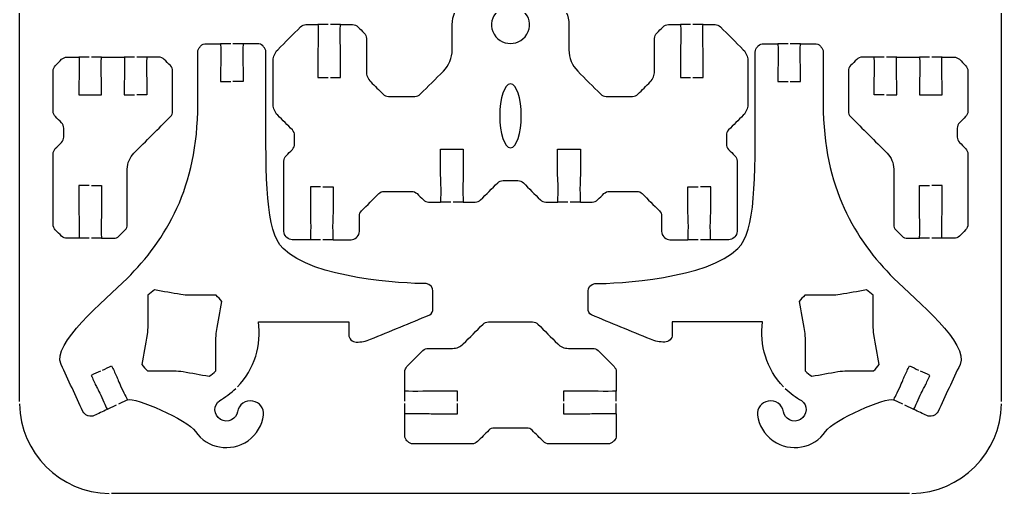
# Model space of a CAD drawing. Extents: x 0 to 265, y 230 to 450.
# Drawn here: x 0 to 130, y 230 to 292.7 of the extents above; entities that cross this region are included whole.
import ezdxf

# ---------------------------------------------------------------- set-up
doc = ezdxf.new("R2010")
doc.units = 0
doc.header["$MEASUREMENT"] = 0
doc.layers.add('DEFAULT', color=18, linetype='CONTINUOUS')

msp = doc.modelspace()

# ---------------------------------------------------------------- linework, layer by layer
at = {"layer": 'DEFAULT', "color": 1}
for points in [[(0, 242.15), (0, 437.85)], [(130, 242.15), (130, 437.85)], [(40.85, 292.08), (39.5, 292.08)], [(42.5, 292.08), (41.15, 292.08)], [(88.85, 292.08), (87.5, 292.08)], [(90.5, 292.08), (89.15, 292.08)], [(27.95, 289.56), (26.6, 289.56)], [(29.6, 289.56), (28.25, 289.56)], [(101.75, 289.56), (100.4, 289.56)], [(103.4, 289.56), (102.05, 289.56)], [(9.2, 287.78), (7.85, 287.78)], [(10.85, 287.78), (9.5, 287.78)], [(15.2, 287.78), (13.85, 287.78)], [(16.85, 287.78), (15.5, 287.78)], [(114.5, 287.78), (113.15, 287.78)], [(116.15, 287.78), (114.8, 287.78)], [(120.5, 287.78), (119.15, 287.78)], [(122.15, 287.78), (120.8, 287.78)], [(57.1, 268.58), (55.75, 268.58)], [(58.75, 268.58), (57.4, 268.58)], [(72.6, 268.58), (71.25, 268.58)], [(74.25, 268.58), (72.9, 268.58)], [(9.2, 263.78), (7.85, 263.78)], [(10.85, 263.78), (9.5, 263.78)], [(39.84, 263.59), (38.5, 263.59)], [(41.49, 263.59), (40.14, 263.59)], [(89.86, 263.59), (88.5, 263.59)], [(91.51, 263.59), (90.16, 263.59)], [(120.5, 263.78), (119.15, 263.78)], [(122.15, 263.78), (120.8, 263.78)], [(51, 242.2), (51, 243.55)], [(79, 242.2), (79, 243.55)], [(14.3, 242.37), (13.07, 241.8)], [(51, 240.55), (51, 241.9)], [(79, 240.55), (79, 241.9)], [(116.93, 241.8), (115.7, 242.37)], [(12.8, 241.67), (11.58, 241.1)], [(118.42, 241.1), (117.2, 241.67)], [(117.85, 230), (12.15, 230)]]:
    msp.add_lwpolyline(points, dxfattribs=at)
for points, knots in [([(41.15, 285.08), (41.6, 285.08), (42.05, 285.08), (42.5, 285.08), (42.5, 286.25), (42.5, 287.42), (42.5, 288.58), (42.5, 288.92), (42.45, 289.37), (42.45, 290.33), (42.45, 291.3), (42.47, 292.08), (42.5, 292.08), (43.03, 292.08), (43.56, 292.08), (44.08, 292.08), (44.35, 292.08), (44.61, 291.98), (44.79, 291.79), (45.07, 291.51), (45.34, 291.24), (45.62, 290.96), (45.81, 290.77), (45.91, 290.52), (45.91, 290.26), (45.91, 288.81), (45.91, 287.36), (45.91, 285.91), (45.91, 285.38), (46.12, 284.88), (46.5, 284.5), (47.04, 283.96), (47.58, 283.41), (48.13, 282.87), (48.31, 282.68), (48.57, 282.58), (48.83, 282.58), (50, 282.58), (51.17, 282.58), (52.35, 282.58), (52.61, 282.58), (52.87, 282.68), (53.05, 282.87), (54.07, 283.89), (55.09, 284.9), (56.11, 285.92), (56.85, 286.67), (57.28, 287.69), (57.28, 288.75), (57.28, 289.86), (57.28, 290.97), (57.28, 292.08), (57.28, 294.38), (59.26, 296.34), (62.06, 297.17), (62.7, 297.36), (63.33, 297.24), (63.73, 296.83), (64.42, 296.15), (64.19, 294.81), (63.24, 293.85), (62.53, 293.15), (62.26, 292.1), (62.65, 291.19), (63.56, 289.05), (66.43, 289.05), (67.35, 291.19), (67.74, 292.1), (67.47, 293.15), (66.76, 293.85), (65.8, 294.81), (65.58, 296.15), (66.27, 296.83), (66.67, 297.24), (67.3, 297.36), (67.93, 297.17), (70.74, 296.34), (72.73, 294.38), (72.73, 292.08), (72.73, 290.97), (72.73, 289.86), (72.73, 288.75), (72.73, 287.69), (73.14, 286.67), (73.9, 285.92), (74.91, 284.9), (75.93, 283.89), (76.95, 282.87), (77.13, 282.68), (77.39, 282.58), (77.65, 282.58), (78.82, 282.58), (80, 282.58), (81.17, 282.58), (81.43, 282.58), (81.69, 282.68), (81.88, 282.87), (82.42, 283.41), (82.96, 283.96), (83.5, 284.5), (83.87, 284.88), (84.08, 285.38), (84.08, 285.91), (84.08, 287.36), (84.08, 288.81), (84.08, 290.26), (84.08, 290.52), (84.19, 290.77), (84.38, 290.96), (84.65, 291.24), (84.93, 291.51), (85.21, 291.79), (85.39, 291.98), (85.65, 292.08), (85.91, 292.08), (86.44, 292.08), (86.97, 292.08), (87.5, 292.08), (87.53, 292.08), (87.55, 291.3), (87.55, 290.33), (87.55, 289.37), (87.5, 288.92), (87.5, 288.58), (87.5, 287.42), (87.5, 286.25), (87.5, 285.08), (87.95, 285.08), (88.4, 285.08), (88.85, 285.08)], [0, 0, 0, 0, 3.83, 3.83, 3.83, 13.750005, 13.750005, 13.750005, 14.750005, 14.750005, 14.750005, 15.750005, 15.750005, 15.750005, 20.230005, 20.230005, 20.230005, 21.230005, 21.230005, 21.230005, 24.553407, 24.553407, 24.553407, 25.553407, 25.553407, 25.553407, 37.863407, 37.863407, 37.863407, 38.863407, 38.863407, 38.863407, 45.390006, 45.390006, 45.390006, 46.390006, 46.390006, 46.390006, 56.350006, 56.350006, 56.350006, 57.350006, 57.350006, 57.350006, 69.582954, 69.582954, 69.582954, 70.582954, 70.582954, 70.582954, 80.032954, 80.032954, 80.032954, 81.032954, 81.032954, 81.032954, 82.032954, 82.032954, 82.032954, 83.032954, 83.032954, 83.032954, 84.032954, 84.032954, 84.032954, 85.032954, 85.032954, 85.032954, 86.032954, 86.032954, 86.032954, 87.032954, 87.032954, 87.032954, 88.032954, 88.032954, 88.032954, 89.032954, 89.032954, 89.032954, 98.482954, 98.482954, 98.482954, 99.482954, 99.482954, 99.482954, 111.715901, 111.715901, 111.715901, 112.715901, 112.715901, 112.715901, 122.675901, 122.675901, 122.675901, 123.675901, 123.675901, 123.675901, 130.195441, 130.195441, 130.195441, 131.195441, 131.195441, 131.195441, 143.505441, 143.505441, 143.505441, 144.505441, 144.505441, 144.505441, 147.828843, 147.828843, 147.828843, 148.828843, 148.828843, 148.828843, 153.328843, 153.328843, 153.328843, 154.328843, 154.328843, 154.328843, 155.328843, 155.328843, 155.328843, 165.248848, 165.248848, 165.248848, 169.068848, 169.068848, 169.068848, 169.068848]), ([(39.85, 270.58), (39.4, 270.58), (38.95, 270.58), (38.5, 270.58), (38.5, 269.42), (38.5, 268.25), (38.5, 267.08), (38.5, 266.75), (38.54, 266.3), (38.54, 265.33), (38.54, 264.37), (38.52, 263.59), (38.5, 263.59), (37.7, 263.59), (36.9, 263.59), (36.1, 263.59), (35.84, 263.59), (35.58, 263.69), (35.39, 263.88), (35.36, 263.91), (35.32, 263.95), (35.29, 263.98), (35.1, 264.17), (35, 264.43), (35, 264.69), (35, 267.8), (35, 270.91), (35, 274.02), (35, 274.28), (35.1, 274.54), (35.29, 274.72), (35.56, 275), (35.84, 275.28), (36.12, 275.55), (36.3, 275.74), (36.41, 276), (36.41, 276.26), (36.41, 276.65), (36.41, 277.04), (36.41, 277.43), (36.41, 277.7), (36.3, 277.95), (36.12, 278.14), (35.47, 278.79), (34.82, 279.44), (34.17, 280.08), (33.79, 280.46), (33.58, 280.97), (33.58, 281.5), (33.58, 283.45), (33.58, 285.39), (33.58, 287.34), (33.58, 287.87), (33.79, 288.38), (34.17, 288.75), (35.18, 289.76), (36.19, 290.78), (37.2, 291.79), (37.39, 291.98), (37.64, 292.08), (37.91, 292.08), (38.44, 292.08), (38.97, 292.08), (39.5, 292.08), (39.53, 292.08), (39.55, 291.3), (39.55, 290.33), (39.55, 289.37), (39.5, 288.92), (39.5, 288.58), (39.5, 287.42), (39.5, 286.25), (39.5, 285.08), (39.95, 285.08), (40.4, 285.08), (40.85, 285.08)], [0, 0, 0, 0, 3.83, 3.83, 3.83, 13.75, 13.75, 13.75, 14.75, 14.75, 14.75, 15.75, 15.75, 15.75, 22.53, 22.53, 22.53, 23.53, 23.53, 23.53, 23.954264, 23.954264, 23.954264, 24.954264, 24.954264, 24.954264, 51.384264, 51.384264, 51.384264, 52.384264, 52.384264, 52.384264, 55.707666, 55.707666, 55.707666, 56.707666, 56.707666, 56.707666, 60.027666, 60.027666, 60.027666, 61.027666, 61.027666, 61.027666, 68.834125, 68.834125, 68.834125, 69.834125, 69.834125, 69.834125, 86.394125, 86.394125, 86.394125, 87.394125, 87.394125, 87.394125, 99.563435, 99.563435, 99.563435, 100.563435, 100.563435, 100.563435, 105.073435, 105.073435, 105.073435, 106.073435, 106.073435, 106.073435, 107.073435, 107.073435, 107.073435, 116.99344, 116.99344, 116.99344, 120.82344, 120.82344, 120.82344, 120.82344]), ([(89.15, 285.08), (89.6, 285.08), (90.05, 285.08), (90.51, 285.08), (90.5, 286.25), (90.5, 287.42), (90.5, 288.58), (90.5, 288.92), (90.45, 289.37), (90.45, 290.33), (90.45, 291.3), (90.47, 292.08), (90.5, 292.08), (91.03, 292.08), (91.56, 292.08), (92.09, 292.08), (92.35, 292.08), (92.6, 291.98), (92.79, 291.79), (93.81, 290.78), (94.82, 289.76), (95.83, 288.75), (96.21, 288.38), (96.42, 287.87), (96.42, 287.34), (96.42, 285.39), (96.42, 283.45), (96.42, 281.5), (96.42, 280.97), (96.21, 280.46), (95.83, 280.08), (95.18, 279.44), (94.53, 278.79), (93.88, 278.14), (93.69, 277.95), (93.59, 277.7), (93.59, 277.43), (93.59, 277.04), (93.59, 276.65), (93.59, 276.26), (93.59, 276), (93.69, 275.74), (93.88, 275.55), (94.16, 275.28), (94.43, 275), (94.71, 274.72), (94.9, 274.54), (95, 274.28), (95, 274.02), (95, 270.91), (95, 267.8), (95, 264.69), (95, 264.43), (94.9, 264.17), (94.71, 263.98), (94.67, 263.95), (94.64, 263.91), (94.6, 263.88), (94.41, 263.69), (94.16, 263.59), (93.9, 263.59), (93.1, 263.59), (92.3, 263.59), (91.51, 263.59), (91.48, 263.59), (91.46, 264.37), (91.46, 265.33), (91.46, 266.3), (91.51, 266.75), (91.51, 267.08), (91.51, 268.25), (91.51, 269.42), (91.51, 270.58), (91.06, 270.58), (90.6, 270.58), (90.15, 270.58)], [0, 0, 0, 0, 3.84, 3.84, 3.84, 13.760005, 13.760005, 13.760005, 14.760005, 14.760005, 14.760005, 15.760005, 15.760005, 15.760005, 20.250005, 20.250005, 20.250005, 21.250005, 21.250005, 21.250005, 33.426384, 33.426384, 33.426384, 34.426384, 34.426384, 34.426384, 50.986384, 50.986384, 50.986384, 51.986384, 51.986384, 51.986384, 59.785775, 59.785775, 59.785775, 60.785775, 60.785775, 60.785775, 64.105775, 64.105775, 64.105775, 65.105775, 65.105775, 65.105775, 68.429177, 68.429177, 68.429177, 69.429177, 69.429177, 69.429177, 95.859177, 95.859177, 95.859177, 96.859177, 96.859177, 96.859177, 97.27643, 97.27643, 97.27643, 98.27643, 98.27643, 98.27643, 105.04643, 105.04643, 105.04643, 106.04643, 106.04643, 106.04643, 107.04643, 107.04643, 107.04643, 116.96643, 116.96643, 116.96643, 120.80643, 120.80643, 120.80643, 120.80643]), ([(10.69, 246.2), (10.28, 246.01), (9.87, 245.82), (9.47, 245.63), (9.68, 245.18), (9.89, 244.72), (10.1, 244.27), (10.24, 243.97), (10.47, 243.58), (10.88, 242.7), (11.29, 241.83), (11.6, 241.11), (11.57, 241.1), (11, 240.83), (10.43, 240.57), (9.86, 240.3), (9.62, 240.19), (9.35, 240.17), (9.09, 240.27), (9.05, 240.28), (9, 240.3), (8.95, 240.32), (8.71, 240.41), (8.51, 240.59), (8.39, 240.83), (7.42, 242.92), (6.45, 245), (5.48, 247.08), (4.21, 249.8), (11.2, 255.46), (14.23, 258.48), (19.37, 263.62), (23.59, 270.46), (23.59, 281.56), (23.59, 283.86), (23.6, 286.15), (23.6, 288.45), (23.6, 288.72), (23.7, 288.97), (23.89, 289.16), (23.92, 289.2), (23.96, 289.23), (23.99, 289.26), (24.18, 289.45), (24.44, 289.56), (24.71, 289.56), (25.34, 289.56), (25.97, 289.56), (26.6, 289.56), (26.62, 289.56), (26.65, 288.78), (26.65, 287.81), (26.65, 286.84), (26.6, 286.4), (26.6, 286.06), (26.6, 285.56), (26.6, 285.06), (26.6, 284.56), (27.05, 284.56), (27.5, 284.56), (27.95, 284.56)], [0, 0, 0, 0, 3.82953, 3.82953, 3.82953, 8.075304, 8.075304, 8.075304, 9.075304, 9.075304, 9.075304, 10.075304, 10.075304, 10.075304, 15.439305, 15.439305, 15.439305, 16.439305, 16.439305, 16.439305, 16.866505, 16.866505, 16.866505, 17.866505, 17.866505, 17.866505, 37.412272, 37.412272, 37.412272, 38.412272, 38.412272, 38.412272, 39.412272, 39.412272, 39.412272, 58.952274, 58.952274, 58.952274, 59.952274, 59.952274, 59.952274, 60.362396, 60.362396, 60.362396, 61.362396, 61.362396, 61.362396, 66.722396, 66.722396, 66.722396, 67.722396, 67.722396, 67.722396, 68.722396, 68.722396, 68.722396, 72.972396, 72.972396, 72.972396, 76.802396, 76.802396, 76.802396, 76.802396]), ([(28.83, 244.09), (31.14, 246.46), (32.06, 249.68), (31.62, 252.73), (35.6, 252.73), (39.59, 252.73), (43.58, 252.73), (43.58, 252.17), (43.58, 251.6), (43.58, 251.03), (43.58, 250.48), (44.03, 250.03), (44.58, 250.03), (45.22, 250.03), (45.86, 250.16), (46.45, 250.41), (49.07, 251.48), (51.68, 252.56), (54.3, 253.63), (54.57, 253.82), (54.73, 254.13), (54.73, 254.46), (54.73, 255.24), (54.73, 256.01), (54.73, 256.79), (54.73, 257.3), (54.35, 257.73), (53.84, 257.78), (50.8, 257.78), (38.89, 258.43), (34.89, 262.44), (32.53, 264.8), (32.6, 271.43), (32.6, 281.56), (32.6, 283.86), (32.6, 286.15), (32.6, 288.45), (32.6, 288.72), (32.49, 288.97), (32.3, 289.16), (32.27, 289.2), (32.23, 289.23), (32.19, 289.27), (32.01, 289.45), (31.76, 289.56), (31.49, 289.56), (30.86, 289.56), (30.23, 289.56), (29.6, 289.56), (29.57, 289.56), (29.55, 288.78), (29.55, 287.81), (29.55, 286.84), (29.6, 286.4), (29.6, 286.06), (29.6, 285.56), (29.6, 285.06), (29.6, 284.56), (29.15, 284.56), (28.7, 284.56), (28.25, 284.56)], [0, 0, 0, 0, 1, 1, 1, 34.92, 34.92, 34.92, 39.74, 39.74, 39.74, 40.74, 40.74, 40.74, 41.74, 41.74, 41.74, 65.779455, 65.779455, 65.779455, 66.779455, 66.779455, 66.779455, 73.369455, 73.369455, 73.369455, 74.369455, 74.369455, 74.369455, 75.369455, 75.369455, 75.369455, 76.369455, 76.369455, 76.369455, 95.909455, 95.909455, 95.909455, 96.909455, 96.909455, 96.909455, 97.340848, 97.340848, 97.340848, 98.340848, 98.340848, 98.340848, 103.710848, 103.710848, 103.710848, 104.710848, 104.710848, 104.710848, 105.710848, 105.710848, 105.710848, 109.960848, 109.960848, 109.960848, 113.790848, 113.790848, 113.790848, 113.790848]), ([(101.17, 244.09), (98.87, 246.46), (97.94, 249.68), (98.39, 252.73), (94.4, 252.73), (90.41, 252.73), (86.42, 252.73), (86.42, 252.17), (86.42, 251.6), (86.42, 251.03), (86.42, 250.48), (85.97, 250.03), (85.42, 250.03), (84.78, 250.03), (84.14, 250.16), (83.54, 250.41), (80.93, 251.48), (78.32, 252.56), (75.71, 253.63), (75.43, 253.82), (75.27, 254.13), (75.27, 254.46), (75.27, 255.24), (75.27, 256.01), (75.27, 256.79), (75.27, 257.3), (75.65, 257.73), (76.16, 257.78), (79.21, 257.78), (91.11, 258.43), (95.11, 262.44), (97.48, 264.8), (97.41, 271.43), (97.41, 281.56), (97.41, 283.86), (97.41, 286.15), (97.41, 288.45), (97.41, 288.72), (97.51, 288.97), (97.7, 289.16), (97.73, 289.2), (97.77, 289.23), (97.8, 289.27), (97.99, 289.45), (98.25, 289.56), (98.51, 289.56), (99.14, 289.56), (99.77, 289.56), (100.4, 289.56), (100.43, 289.56), (100.45, 288.78), (100.45, 287.81), (100.45, 286.84), (100.4, 286.4), (100.4, 286.06), (100.4, 285.56), (100.4, 285.06), (100.4, 284.56), (100.85, 284.56), (101.3, 284.56), (101.75, 284.56)], [0, 0, 0, 0, 1, 1, 1, 34.92, 34.92, 34.92, 39.74, 39.74, 39.74, 40.74, 40.74, 40.74, 41.74, 41.74, 41.74, 65.770208, 65.770208, 65.770208, 66.770208, 66.770208, 66.770208, 73.360208, 73.360208, 73.360208, 74.360208, 74.360208, 74.360208, 75.360208, 75.360208, 75.360208, 76.360208, 76.360208, 76.360208, 95.900208, 95.900208, 95.900208, 96.900208, 96.900208, 96.900208, 97.324472, 97.324472, 97.324472, 98.324472, 98.324472, 98.324472, 103.694472, 103.694472, 103.694472, 104.694472, 104.694472, 104.694472, 105.694472, 105.694472, 105.694472, 109.944472, 109.944472, 109.944472, 113.764472, 113.764472, 113.764472, 113.764472]), ([(102.05, 284.56), (102.5, 284.56), (102.95, 284.56), (103.41, 284.56), (103.41, 285.06), (103.41, 285.56), (103.41, 286.06), (103.41, 286.4), (103.36, 286.84), (103.36, 287.81), (103.36, 288.78), (103.38, 289.56), (103.41, 289.56), (104.04, 289.56), (104.67, 289.56), (105.3, 289.56), (105.56, 289.56), (105.82, 289.45), (106.01, 289.26), (106.04, 289.23), (106.08, 289.2), (106.11, 289.16), (106.3, 288.97), (106.4, 288.72), (106.4, 288.45), (106.41, 286.15), (106.41, 283.86), (106.41, 281.56), (106.41, 270.46), (110.63, 263.62), (115.77, 258.48), (118.8, 255.46), (125.79, 249.8), (124.53, 247.08), (123.55, 245), (122.58, 242.92), (121.61, 240.83), (121.5, 240.59), (121.3, 240.41), (121.05, 240.32), (121, 240.3), (120.95, 240.28), (120.91, 240.27), (120.66, 240.17), (120.38, 240.19), (120.14, 240.3), (119.57, 240.57), (119, 240.83), (118.43, 241.1), (118.4, 241.11), (118.71, 241.83), (119.12, 242.7), (119.53, 243.58), (119.76, 243.97), (119.91, 244.27), (120.12, 244.72), (120.33, 245.18), (120.54, 245.63), (120.13, 245.82), (119.72, 246.01), (119.31, 246.2)], [0, 0, 0, 0, 3.84, 3.84, 3.84, 8.09, 8.09, 8.09, 9.09, 9.09, 9.09, 10.09, 10.09, 10.09, 15.45, 15.45, 15.45, 16.45, 16.45, 16.45, 16.867253, 16.867253, 16.867253, 17.867253, 17.867253, 17.867253, 37.407255, 37.407255, 37.407255, 38.407255, 38.407255, 38.407255, 39.407255, 39.407255, 39.407255, 58.953022, 58.953022, 58.953022, 59.953022, 59.953022, 59.953022, 60.380222, 60.380222, 60.380222, 61.380222, 61.380222, 61.380222, 66.744223, 66.744223, 66.744223, 67.744223, 67.744223, 67.744223, 68.744223, 68.744223, 68.744223, 72.989997, 72.989997, 72.989997, 76.819527, 76.819527, 76.819527, 76.819527]), ([(9.2, 270.77), (8.75, 270.77), (8.29, 270.77), (7.84, 270.77), (7.84, 269.61), (7.84, 268.44), (7.84, 267.28), (7.84, 266.94), (7.9, 266.49), (7.9, 265.53), (7.9, 264.6), (7.88, 263.85), (7.84, 263.78), (7.32, 263.78), (6.79, 263.78), (6.26, 263.78), (6, 263.78), (5.74, 263.89), (5.55, 264.07), (5.28, 264.35), (5, 264.62), (4.72, 264.9), (4.54, 265.09), (4.43, 265.35), (4.43, 265.61), (4.43, 268.72), (4.43, 271.84), (4.43, 274.95), (4.43, 275.22), (4.54, 275.47), (4.72, 275.66), (5, 275.93), (5.28, 276.21), (5.55, 276.49), (5.74, 276.68), (5.85, 276.93), (5.85, 277.2), (5.85, 277.59), (5.85, 277.98), (5.85, 278.37), (5.85, 278.63), (5.74, 278.89), (5.56, 279.08), (5.28, 279.35), (5, 279.63), (4.73, 279.9), (4.54, 280.1), (4.43, 280.35), (4.43, 280.61), (4.43, 282.39), (4.43, 284.17), (4.43, 285.95), (4.43, 286.22), (4.54, 286.47), (4.73, 286.66), (5, 286.93), (5.28, 287.21), (5.55, 287.49), (5.74, 287.67), (6, 287.78), (6.26, 287.78), (6.79, 287.78), (7.32, 287.78), (7.84, 287.78), (7.87, 287.78), (7.9, 286.99), (7.9, 286.03), (7.9, 285.06), (7.84, 284.61), (7.84, 284.28), (7.84, 283.78), (7.84, 283.28), (7.84, 282.78), (8.84, 282.78), (9.85, 282.78), (10.85, 282.78), (10.85, 283.28), (10.85, 283.78), (10.85, 284.28), (10.85, 284.61), (10.8, 285.06), (10.8, 286.03), (10.8, 286.99), (10.82, 287.78), (10.85, 287.78), (11.85, 287.78), (12.85, 287.78), (13.85, 287.78), (13.87, 287.78), (13.89, 286.99), (13.89, 286.03), (13.89, 285.06), (13.85, 284.61), (13.85, 284.28), (13.85, 283.78), (13.85, 283.28), (13.85, 282.78), (14.3, 282.78), (14.75, 282.78), (15.2, 282.78)], [0, 0, 0, 0, 3.85, 3.85, 3.85, 13.77, 13.77, 13.77, 14.77, 14.77, 14.77, 15.77, 15.77, 15.77, 20.25, 20.25, 20.25, 21.25, 21.25, 21.25, 24.573402, 24.573402, 24.573402, 25.573402, 25.573402, 25.573402, 52.053402, 52.053402, 52.053402, 53.053402, 53.053402, 53.053402, 56.376804, 56.376804, 56.376804, 57.376804, 57.376804, 57.376804, 60.706804, 60.706804, 60.706804, 61.706804, 61.706804, 61.706804, 65.030206, 65.030206, 65.030206, 66.030206, 66.030206, 66.030206, 81.160206, 81.160206, 81.160206, 82.160206, 82.160206, 82.160206, 85.476544, 85.476544, 85.476544, 86.476544, 86.476544, 86.476544, 90.956544, 90.956544, 90.956544, 91.956544, 91.956544, 91.956544, 92.956544, 92.956544, 92.956544, 97.206544, 97.206544, 97.206544, 105.726544, 105.726544, 105.726544, 109.976544, 109.976544, 109.976544, 110.976544, 110.976544, 110.976544, 111.976544, 111.976544, 111.976544, 120.476544, 120.476544, 120.476544, 121.476544, 121.476544, 121.476544, 122.476544, 122.476544, 122.476544, 126.726544, 126.726544, 126.726544, 130.556544, 130.556544, 130.556544, 130.556544]), ([(9.5, 270.77), (9.95, 270.77), (10.4, 270.77), (10.85, 270.77), (10.85, 269.61), (10.85, 268.44), (10.85, 267.28), (10.85, 266.94), (10.8, 266.49), (10.8, 265.53), (10.8, 264.56), (10.82, 263.78), (10.85, 263.78), (11.38, 263.78), (11.9, 263.78), (12.43, 263.78), (12.7, 263.78), (12.95, 263.88), (13.14, 264.07), (13.41, 264.34), (13.69, 264.62), (13.97, 264.9), (14.15, 265.09), (14.26, 265.34), (14.26, 265.61), (14.26, 268.05), (14.26, 270.5), (14.26, 272.95), (14.26, 273.75), (14.58, 274.51), (15.14, 275.07), (16.75, 276.68), (18.36, 278.29), (19.97, 279.9), (20.15, 280.09), (20.26, 280.35), (20.26, 280.61), (20.26, 282.39), (20.26, 284.17), (20.26, 285.95), (20.26, 286.21), (20.15, 286.47), (19.97, 286.65), (19.69, 286.93), (19.41, 287.21), (19.14, 287.48), (18.95, 287.67), (18.7, 287.78), (18.43, 287.78), (17.9, 287.78), (17.37, 287.78), (16.85, 287.78), (16.82, 287.78), (16.8, 286.99), (16.8, 286.03), (16.8, 285.06), (16.85, 284.61), (16.85, 284.28), (16.85, 283.78), (16.85, 283.28), (16.85, 282.78), (16.4, 282.78), (15.95, 282.78), (15.5, 282.78)], [0, 0, 0, 0, 3.82, 3.82, 3.82, 13.74, 13.74, 13.74, 14.74, 14.74, 14.74, 15.74, 15.74, 15.74, 20.23, 20.23, 20.23, 21.23, 21.23, 21.23, 24.553402, 24.553402, 24.553402, 25.553402, 25.553402, 25.553402, 46.363402, 46.363402, 46.363402, 47.363402, 47.363402, 47.363402, 66.731058, 66.731058, 66.731058, 67.731058, 67.731058, 67.731058, 82.861058, 82.861058, 82.861058, 83.861058, 83.861058, 83.861058, 87.18446, 87.18446, 87.18446, 88.18446, 88.18446, 88.18446, 92.68446, 92.68446, 92.68446, 93.68446, 93.68446, 93.68446, 94.68446, 94.68446, 94.68446, 98.93446, 98.93446, 98.93446, 102.75446, 102.75446, 102.75446, 102.75446]), ([(114.5, 282.78), (114.05, 282.78), (113.6, 282.78), (113.15, 282.78), (113.15, 283.28), (113.15, 283.78), (113.15, 284.28), (113.15, 284.61), (113.2, 285.06), (113.2, 286.03), (113.2, 286.99), (113.18, 287.78), (113.15, 287.78), (112.62, 287.78), (112.1, 287.78), (111.57, 287.78), (111.3, 287.78), (111.05, 287.67), (110.86, 287.48), (110.58, 287.21), (110.31, 286.93), (110.03, 286.65), (109.84, 286.47), (109.74, 286.21), (109.74, 285.95), (109.74, 284.17), (109.74, 282.39), (109.74, 280.61), (109.74, 280.35), (109.84, 280.09), (110.03, 279.9), (111.64, 278.29), (113.25, 276.68), (114.86, 275.07), (115.42, 274.51), (115.74, 273.75), (115.74, 272.95), (115.74, 270.5), (115.74, 268.05), (115.74, 265.61), (115.74, 265.34), (115.85, 265.09), (116.03, 264.9), (116.31, 264.62), (116.58, 264.34), (116.86, 264.07), (117.05, 263.88), (117.3, 263.78), (117.57, 263.78), (118.09, 263.78), (118.62, 263.78), (119.15, 263.78), (119.18, 263.78), (119.2, 264.56), (119.2, 265.53), (119.2, 266.49), (119.15, 266.94), (119.15, 267.28), (119.15, 268.44), (119.15, 269.61), (119.15, 270.77), (119.6, 270.77), (120.05, 270.77), (120.5, 270.77)], [0, 0, 0, 0, 3.83, 3.83, 3.83, 8.08, 8.08, 8.08, 9.08, 9.08, 9.08, 10.08, 10.08, 10.08, 14.58, 14.58, 14.58, 15.58, 15.58, 15.58, 18.903402, 18.903402, 18.903402, 19.903402, 19.903402, 19.903402, 35.033402, 35.033402, 35.033402, 36.033402, 36.033402, 36.033402, 55.401058, 55.401058, 55.401058, 56.401058, 56.401058, 56.401058, 77.211058, 77.211058, 77.211058, 78.211058, 78.211058, 78.211058, 81.53446, 81.53446, 81.53446, 82.53446, 82.53446, 82.53446, 87.02446, 87.02446, 87.02446, 88.02446, 88.02446, 88.02446, 89.02446, 89.02446, 89.02446, 98.94446, 98.94446, 98.94446, 102.77446, 102.77446, 102.77446, 102.77446]), ([(114.8, 282.78), (115.25, 282.78), (115.7, 282.78), (116.15, 282.78), (116.15, 283.28), (116.15, 283.78), (116.15, 284.28), (116.15, 284.61), (116.11, 285.06), (116.11, 286.03), (116.11, 286.99), (116.12, 287.78), (116.15, 287.78), (117.15, 287.78), (118.15, 287.78), (119.15, 287.78), (119.18, 287.78), (119.2, 286.99), (119.2, 286.03), (119.2, 285.06), (119.15, 284.61), (119.15, 284.28), (119.15, 283.78), (119.15, 283.28), (119.15, 282.78), (120.15, 282.78), (121.15, 282.78), (122.16, 282.78), (122.16, 283.28), (122.16, 283.78), (122.16, 284.28), (122.16, 284.61), (122.1, 285.06), (122.1, 286.03), (122.1, 286.99), (122.12, 287.78), (122.16, 287.78), (122.68, 287.78), (123.21, 287.78), (123.74, 287.78), (124, 287.78), (124.26, 287.67), (124.45, 287.49), (124.72, 287.21), (125, 286.93), (125.27, 286.66), (125.46, 286.47), (125.56, 286.22), (125.56, 285.95), (125.56, 284.17), (125.56, 282.39), (125.56, 280.61), (125.56, 280.35), (125.46, 280.1), (125.27, 279.9), (125, 279.63), (124.72, 279.35), (124.45, 279.08), (124.26, 278.89), (124.15, 278.63), (124.15, 278.37), (124.15, 277.98), (124.15, 277.59), (124.15, 277.2), (124.15, 276.93), (124.26, 276.68), (124.45, 276.49), (124.72, 276.21), (125, 275.93), (125.27, 275.66), (125.46, 275.47), (125.57, 275.22), (125.57, 274.95), (125.57, 271.84), (125.57, 268.72), (125.57, 265.61), (125.57, 265.35), (125.46, 265.09), (125.27, 264.9), (125, 264.62), (124.72, 264.35), (124.45, 264.07), (124.26, 263.89), (124, 263.78), (123.74, 263.78), (123.21, 263.78), (122.68, 263.78), (122.16, 263.78), (122.12, 263.85), (122.1, 264.6), (122.1, 265.53), (122.1, 266.49), (122.16, 266.94), (122.16, 267.28), (122.16, 268.44), (122.16, 269.61), (122.16, 270.77), (121.7, 270.77), (121.25, 270.77), (120.8, 270.77)], [0, 0, 0, 0, 3.82, 3.82, 3.82, 8.07, 8.07, 8.07, 9.07, 9.07, 9.07, 10.07, 10.07, 10.07, 18.57, 18.57, 18.57, 19.57, 19.57, 19.57, 20.57, 20.57, 20.57, 24.82, 24.82, 24.82, 33.34, 33.34, 33.34, 37.59, 37.59, 37.59, 38.59, 38.59, 38.59, 39.59, 39.59, 39.59, 44.07, 44.07, 44.07, 45.07, 45.07, 45.07, 48.386338, 48.386338, 48.386338, 49.386338, 49.386338, 49.386338, 64.516338, 64.516338, 64.516338, 65.516338, 65.516338, 65.516338, 68.832677, 68.832677, 68.832677, 69.832677, 69.832677, 69.832677, 73.162677, 73.162677, 73.162677, 74.162677, 74.162677, 74.162677, 77.486079, 77.486079, 77.486079, 78.486079, 78.486079, 78.486079, 104.966079, 104.966079, 104.966079, 105.966079, 105.966079, 105.966079, 109.28948, 109.28948, 109.28948, 110.28948, 110.28948, 110.28948, 114.77948, 114.77948, 114.77948, 115.77948, 115.77948, 115.77948, 116.77948, 116.77948, 116.77948, 126.69948, 126.69948, 126.69948, 130.53948, 130.53948, 130.53948, 130.53948]), ([(65, 284.23), (65.79, 284.23), (66.43, 282.34), (66.43, 280.01), (66.43, 277.67), (65.79, 275.78), (65, 275.78), (64.21, 275.78), (63.57, 277.67), (63.57, 280.01), (63.57, 282.34), (64.21, 284.23), (65, 284.23)], [1, 1, 1, 1, 2, 2, 2, 3, 3, 3, 4, 4, 4, 5, 5, 5, 5]), ([(40.15, 270.58), (40.6, 270.58), (41.05, 270.58), (41.5, 270.58), (41.5, 269.42), (41.5, 268.25), (41.5, 267.08), (41.5, 266.75), (41.45, 266.3), (41.45, 265.33), (41.45, 264.37), (41.47, 263.59), (41.5, 263.59), (42.29, 263.59), (43.09, 263.59), (43.89, 263.59), (44.15, 263.59), (44.4, 263.69), (44.59, 263.88), (44.63, 263.91), (44.66, 263.95), (44.7, 263.98), (44.89, 264.17), (44.99, 264.43), (44.99, 264.69), (44.99, 265.37), (44.99, 266.05), (44.99, 266.72), (44.99, 266.99), (45.1, 267.24), (45.29, 267.43), (46.04, 268.19), (46.8, 268.94), (47.55, 269.7), (47.74, 269.89), (48, 269.99), (48.26, 269.99), (49.48, 269.99), (50.7, 269.99), (51.92, 269.99), (52.18, 269.99), (52.44, 269.89), (52.63, 269.7), (52.9, 269.43), (53.18, 269.15), (53.46, 268.87), (53.64, 268.69), (53.9, 268.58), (54.16, 268.58), (54.69, 268.58), (55.22, 268.58), (55.75, 268.58), (55.78, 268.58), (55.8, 269.36), (55.8, 270.33), (55.8, 271.29), (55.75, 271.74), (55.75, 272.08), (55.75, 273.24), (55.75, 274.41), (55.75, 275.58), (56.75, 275.58), (57.75, 275.58), (58.75, 275.58), (58.75, 274.41), (58.75, 273.24), (58.75, 272.08), (58.75, 271.74), (58.7, 271.29), (58.7, 270.33), (58.7, 269.36), (58.72, 268.58), (58.75, 268.58), (59.28, 268.58), (59.81, 268.58), (60.34, 268.58), (60.6, 268.58), (60.85, 268.69), (61.04, 268.87), (61.8, 269.63), (62.55, 270.38), (63.3, 271.13), (63.49, 271.32), (63.74, 271.42), (64.01, 271.42), (64.67, 271.42), (65.33, 271.42), (65.99, 271.42), (66.26, 271.42), (66.51, 271.32), (66.7, 271.13), (67.45, 270.38), (68.2, 269.63), (68.96, 268.87), (69.14, 268.69), (69.4, 268.58), (69.66, 268.58), (70.19, 268.58), (70.72, 268.58), (71.25, 268.58), (71.28, 268.58), (71.3, 269.36), (71.3, 270.33), (71.3, 271.29), (71.24, 271.74), (71.24, 272.08), (71.24, 273.24), (71.24, 274.41), (71.24, 275.58), (72.24, 275.58), (73.24, 275.58), (74.25, 275.58), (74.25, 274.41), (74.25, 273.24), (74.25, 272.08), (74.25, 271.74), (74.2, 271.29), (74.2, 270.33), (74.2, 269.36), (74.22, 268.58), (74.25, 268.58), (74.78, 268.58), (75.31, 268.58), (75.83, 268.58), (76.1, 268.58), (76.35, 268.69), (76.54, 268.87), (76.82, 269.15), (77.09, 269.43), (77.37, 269.7), (77.56, 269.89), (77.81, 269.99), (78.08, 269.99), (79.3, 269.99), (80.52, 269.99), (81.74, 269.99), (82, 269.99), (82.26, 269.89), (82.44, 269.7), (83.2, 268.94), (83.96, 268.19), (84.71, 267.43), (84.9, 267.24), (85.01, 266.99), (85.01, 266.72), (85.01, 266.05), (85.01, 265.37), (85.01, 264.69), (85.01, 264.43), (85.11, 264.17), (85.3, 263.98), (85.33, 263.95), (85.37, 263.91), (85.4, 263.88), (85.59, 263.69), (85.84, 263.59), (86.11, 263.59), (86.91, 263.59), (87.71, 263.59), (88.5, 263.59), (88.53, 263.59), (88.55, 264.37), (88.55, 265.33), (88.55, 266.3), (88.5, 266.75), (88.5, 267.08), (88.5, 268.25), (88.5, 269.42), (88.5, 270.58), (88.95, 270.58), (89.4, 270.58), (89.85, 270.58)], [0, 0, 0, 0, 3.83, 3.83, 3.83, 13.75, 13.75, 13.75, 14.75, 14.75, 14.75, 15.75, 15.75, 15.75, 22.52, 22.52, 22.52, 23.52, 23.52, 23.52, 23.937253, 23.937253, 23.937253, 24.937253, 24.937253, 24.937253, 30.697253, 30.697253, 30.697253, 31.697253, 31.697253, 31.697253, 40.790646, 40.790646, 40.790646, 41.790646, 41.790646, 41.790646, 52.160646, 52.160646, 52.160646, 53.160646, 53.160646, 53.160646, 56.484048, 56.484048, 56.484048, 57.484048, 57.484048, 57.484048, 61.984048, 61.984048, 61.984048, 62.984048, 62.984048, 62.984048, 63.984048, 63.984048, 63.984048, 73.904048, 73.904048, 73.904048, 82.414048, 82.414048, 82.414048, 92.334048, 92.334048, 92.334048, 93.334048, 93.334048, 93.334048, 94.334048, 94.334048, 94.334048, 98.824048, 98.824048, 98.824048, 99.824048, 99.824048, 99.824048, 108.875015, 108.875015, 108.875015, 109.875015, 109.875015, 109.875015, 115.495015, 115.495015, 115.495015, 116.495015, 116.495015, 116.495015, 125.545982, 125.545982, 125.545982, 126.545982, 126.545982, 126.545982, 131.035982, 131.035982, 131.035982, 132.035982, 132.035982, 132.035982, 133.035982, 133.035982, 133.035982, 142.955982, 142.955982, 142.955982, 151.465982, 151.465982, 151.465982, 161.385982, 161.385982, 161.385982, 162.385982, 162.385982, 162.385982, 163.385982, 163.385982, 163.385982, 167.875982, 167.875982, 167.875982, 168.875982, 168.875982, 168.875982, 172.199383, 172.199383, 172.199383, 173.199383, 173.199383, 173.199383, 183.569383, 183.569383, 183.569383, 184.569383, 184.569383, 184.569383, 193.662777, 193.662777, 193.662777, 194.662777, 194.662777, 194.662777, 200.422777, 200.422777, 200.422777, 201.422777, 201.422777, 201.422777, 201.847041, 201.847041, 201.847041, 202.847041, 202.847041, 202.847041, 209.617041, 209.617041, 209.617041, 210.617041, 210.617041, 210.617041, 211.617041, 211.617041, 211.617041, 221.537041, 221.537041, 221.537041, 225.357041, 225.357041, 225.357041, 225.357041]), ([(17.88, 256.94), (19.04, 256.74), (20.19, 256.54), (21.34, 256.34), (21.73, 256.27), (22.13, 256.23), (22.52, 256.23), (23.69, 256.23), (24.85, 256.23), (26.01, 256.23), (26.29, 255.98), (26.55, 255.7), (26.78, 255.41), (26.55, 254.09), (26.32, 252.78), (26.08, 251.46), (26.01, 251.06), (25.98, 250.65), (25.98, 250.24), (25.98, 248.9), (25.98, 247.55), (25.98, 246.21), (25.7, 245.95), (25.4, 245.72), (25.08, 245.52), (23.93, 245.72), (22.78, 245.93), (21.64, 246.13), (21.23, 246.2), (20.83, 246.23), (20.42, 246.23), (19.26, 246.23), (18.1, 246.23), (16.94, 246.23), (16.66, 246.49), (16.4, 246.77), (16.17, 247.06), (16.41, 248.39), (16.64, 249.72), (16.87, 251.04), (16.94, 251.44), (16.98, 251.85), (16.98, 252.26), (16.98, 253.59), (16.98, 254.93), (16.98, 256.26), (17.26, 256.51), (17.56, 256.74), (17.88, 256.94)], [0, 0, 0, 0, 9.960885, 9.960885, 9.960885, 10.960992, 10.960992, 10.960992, 20.852053, 20.852053, 20.852053, 21.852161, 21.852161, 21.852161, 33.207356, 33.207356, 33.207356, 34.207464, 34.207464, 34.207464, 45.648691, 45.648691, 45.648691, 46.648798, 46.648798, 46.648798, 56.550411, 56.550411, 56.550411, 57.550519, 57.550519, 57.550519, 67.411576, 67.411576, 67.411576, 68.411684, 68.411684, 68.411684, 79.867104, 79.867104, 79.867104, 80.867211, 80.867211, 80.867211, 92.207428, 92.207428, 92.207428, 93.207535, 93.207535, 93.207535, 93.207535]), ([(112.12, 256.94), (112.44, 256.74), (112.74, 256.51), (113.02, 256.26), (113.02, 254.93), (113.02, 253.59), (113.02, 252.26), (113.02, 251.85), (113.06, 251.44), (113.13, 251.04), (113.36, 249.72), (113.59, 248.39), (113.83, 247.06), (113.6, 246.77), (113.34, 246.49), (113.06, 246.23), (111.9, 246.23), (110.74, 246.23), (109.58, 246.23), (109.17, 246.23), (108.77, 246.2), (108.36, 246.13), (107.22, 245.93), (106.07, 245.72), (104.92, 245.52), (104.6, 245.72), (104.3, 245.95), (104.02, 246.21), (104.02, 247.55), (104.02, 248.9), (104.02, 250.24), (104.02, 250.65), (103.99, 251.06), (103.92, 251.46), (103.68, 252.78), (103.45, 254.09), (103.22, 255.41), (103.45, 255.7), (103.71, 255.98), (103.99, 256.23), (105.15, 256.23), (106.31, 256.23), (107.47, 256.23), (107.87, 256.23), (108.27, 256.27), (108.66, 256.34), (109.81, 256.54), (110.96, 256.74), (112.12, 256.94)], [0.009, 0.009, 0.009, 0.009, 1.009097, 1.009097, 1.009097, 12.349192, 12.349192, 12.349192, 13.349288, 13.349288, 13.349288, 24.803601, 24.803601, 24.803601, 25.803697, 25.803697, 25.803697, 35.66565, 35.66565, 35.66565, 36.665746, 36.665746, 36.665746, 46.567253, 46.567253, 46.567253, 47.567349, 47.567349, 47.567349, 59.008454, 59.008454, 59.008454, 60.008551, 60.008551, 60.008551, 71.362814, 71.362814, 71.362814, 72.362911, 72.362911, 72.362911, 82.253866, 82.253866, 82.253866, 83.253962, 83.253962, 83.253962, 93.21474, 93.21474, 93.21474, 93.21474]), ([(58, 242.2), (58, 242.65), (58, 243.1), (58, 243.55), (56.83, 243.55), (55.66, 243.55), (54.5, 243.55), (54.16, 243.55), (53.71, 243.51), (52.75, 243.51), (51.78, 243.51), (51, 243.53), (51, 243.55), (51, 244.4), (51, 245.25), (51, 246.09), (51, 246.36), (51.1, 246.61), (51.29, 246.8), (51.99, 247.51), (52.7, 248.21), (53.4, 248.92), (53.59, 249.1), (53.84, 249.21), (54.11, 249.21), (55.19, 249.21), (56.26, 249.21), (57.34, 249.21), (57.87, 249.21), (58.37, 249.42), (58.75, 249.8), (59.62, 250.67), (60.49, 251.54), (61.36, 252.41), (61.55, 252.6), (61.8, 252.7), (62.07, 252.7), (64.02, 252.7), (65.98, 252.7), (67.93, 252.7), (68.2, 252.7), (68.45, 252.6), (68.64, 252.41), (69.51, 251.54), (70.38, 250.67), (71.25, 249.8), (71.62, 249.42), (72.13, 249.21), (72.67, 249.21), (73.74, 249.21), (74.81, 249.21), (75.89, 249.21), (76.15, 249.21), (76.41, 249.1), (76.6, 248.92), (77.3, 248.21), (78, 247.51), (78.71, 246.8), (78.9, 246.61), (79, 246.36), (79, 246.09), (79, 245.25), (79, 244.4), (79, 243.55), (79, 243.53), (78.22, 243.51), (77.25, 243.51), (76.28, 243.51), (75.84, 243.55), (75.5, 243.55), (74.33, 243.55), (73.17, 243.55), (72, 243.55), (72, 243.1), (72, 242.65), (72, 242.2)], [0, 0, 0, 0, 3.84, 3.84, 3.84, 13.76, 13.76, 13.76, 14.76, 14.76, 14.76, 15.76, 15.76, 15.76, 22.96, 22.96, 22.96, 23.96, 23.96, 23.96, 32.438213, 32.438213, 32.438213, 33.438213, 33.438213, 33.438213, 42.578213, 42.578213, 42.578213, 43.578213, 43.578213, 43.578213, 54.050467, 54.050467, 54.050467, 55.050467, 55.050467, 55.050467, 71.660467, 71.660467, 71.660467, 72.660467, 72.660467, 72.660467, 83.13979, 83.13979, 83.13979, 84.13979, 84.13979, 84.13979, 93.27979, 93.27979, 93.27979, 94.27979, 94.27979, 94.27979, 102.758003, 102.758003, 102.758003, 103.758003, 103.758003, 103.758003, 110.958003, 110.958003, 110.958003, 111.958003, 111.958003, 111.958003, 112.958003, 112.958003, 112.958003, 122.878003, 122.878003, 122.878003, 126.718003, 126.718003, 126.718003, 126.718003]), ([(10.96, 246.33), (11.37, 246.52), (11.78, 246.71), (12.18, 246.9), (12.4, 246.45), (12.61, 245.99), (12.82, 245.54), (12.96, 245.24), (13.11, 244.81), (13.51, 243.93), (13.92, 243.06), (14.26, 242.37), (14.3, 242.37), (15.25, 242.81), (22.24, 239.74), (23.27, 238.21), (24.81, 235.92), (27.98, 235.4), (30.24, 236.98), (31.41, 237.8), (32.12, 239.04), (32.31, 240.36), (32.31, 240.37), (32.31, 240.37), (32.31, 240.38), (32.38, 241.26), (31.77, 242.08), (30.88, 242.23), (29.92, 242.4), (29.02, 241.77), (28.84, 240.81), (28.77, 240.37), (28.5, 239.97), (28.05, 239.74), (27.6, 239.5), (27.04, 239.52), (26.61, 239.78), (25.64, 240.36), (25.62, 241.75), (26.49, 242.28), (27.15, 242.69), (28.01, 243.3), (28.62, 243.88)], [0, 0, 0, 0, 3.82953, 3.82953, 3.82953, 8.075304, 8.075304, 8.075304, 9.075304, 9.075304, 9.075304, 10.075304, 10.075304, 10.075304, 11.075304, 11.075304, 11.075304, 12.075304, 12.075304, 12.075304, 13.075304, 13.075304, 13.075304, 13.115304, 13.115304, 13.115304, 14.115304, 14.115304, 14.115304, 15.125304, 15.125304, 15.125304, 16.125304, 16.125304, 16.125304, 17.125304, 17.125304, 17.125304, 18.125304, 18.125304, 18.125304, 19.125304, 19.125304, 19.125304, 19.125304]), ([(101.38, 243.88), (101.99, 243.3), (102.86, 242.69), (103.52, 242.28), (104.38, 241.75), (104.36, 240.36), (103.39, 239.78), (102.96, 239.52), (102.4, 239.5), (101.95, 239.74), (101.5, 239.97), (101.24, 240.37), (101.16, 240.81), (100.99, 241.77), (100.08, 242.4), (99.13, 242.23), (98.23, 242.08), (97.62, 241.26), (97.69, 240.38), (97.69, 240.37), (97.69, 240.37), (97.69, 240.36), (97.88, 239.04), (98.59, 237.8), (99.77, 236.98), (102.02, 235.4), (105.19, 235.92), (106.73, 238.21), (107.76, 239.74), (114.75, 242.81), (115.7, 242.37), (115.74, 242.37), (116.09, 243.06), (116.49, 243.93), (116.9, 244.81), (117.04, 245.24), (117.19, 245.54), (117.4, 245.99), (117.61, 246.45), (117.82, 246.9), (118.23, 246.71), (118.63, 246.52), (119.04, 246.33)], [0, 0, 0, 0, 1, 1, 1, 2, 2, 2, 3, 3, 3, 4.01, 4.01, 4.01, 5.01, 5.01, 5.01, 6.01, 6.01, 6.01, 6.05, 6.05, 6.05, 7.05, 7.05, 7.05, 8.05, 8.05, 8.05, 9.05, 9.05, 9.05, 10.05, 10.05, 10.05, 11.05, 11.05, 11.05, 15.295774, 15.295774, 15.295774, 19.125304, 19.125304, 19.125304, 19.125304]), ([(72, 241.9), (72, 241.45), (72, 241), (72, 240.55), (73.17, 240.55), (74.33, 240.55), (75.5, 240.55), (75.84, 240.55), (76.28, 240.6), (77.25, 240.6), (78.22, 240.6), (79, 240.58), (79, 240.55), (79, 239.59), (79, 238.63), (79, 237.66), (79, 237.39), (78.9, 237.14), (78.71, 236.95), (78.67, 236.92), (78.64, 236.88), (78.6, 236.85), (78.42, 236.66), (78.16, 236.56), (77.9, 236.56), (75.29, 236.56), (72.69, 236.56), (70.08, 236.56), (69.81, 236.56), (69.56, 236.66), (69.37, 236.85), (68.87, 237.35), (68.37, 237.85), (67.86, 238.36), (67.68, 238.55), (67.42, 238.65), (67.16, 238.65), (65.72, 238.65), (64.28, 238.65), (62.84, 238.65), (62.58, 238.65), (62.32, 238.55), (62.13, 238.36), (61.63, 237.85), (61.13, 237.35), (60.62, 236.85), (60.44, 236.66), (60.18, 236.56), (59.92, 236.56), (57.31, 236.56), (54.71, 236.56), (52.11, 236.56), (51.84, 236.56), (51.58, 236.66), (51.4, 236.85), (51.36, 236.88), (51.33, 236.92), (51.29, 236.95), (51.1, 237.14), (51, 237.39), (51, 237.66), (51, 238.63), (51, 239.59), (51, 240.55), (51, 240.58), (51.78, 240.6), (52.75, 240.6), (53.71, 240.6), (54.16, 240.55), (54.5, 240.55), (55.66, 240.55), (56.83, 240.55), (58, 240.55), (58, 241), (58, 241.45), (58, 241.9)], [0, 0, 0, 0, 3.82, 3.82, 3.82, 13.74, 13.74, 13.74, 14.74, 14.74, 14.74, 15.74, 15.74, 15.74, 23.93, 23.93, 23.93, 24.93, 24.93, 24.93, 25.354264, 25.354264, 25.354264, 26.354264, 26.354264, 26.354264, 48.504264, 48.504264, 48.504264, 49.504264, 49.504264, 49.504264, 55.557098, 55.557098, 55.557098, 56.557098, 56.557098, 56.557098, 68.787098, 68.787098, 68.787098, 69.787098, 69.787098, 69.787098, 75.839932, 75.839932, 75.839932, 76.839932, 76.839932, 76.839932, 98.989932, 98.989932, 98.989932, 99.989932, 99.989932, 99.989932, 100.414196, 100.414196, 100.414196, 101.414196, 101.414196, 101.414196, 109.604196, 109.604196, 109.604196, 110.604196, 110.604196, 110.604196, 111.604196, 111.604196, 111.604196, 121.524196, 121.524196, 121.524196, 125.344196, 125.344196, 125.344196, 125.344196])]:
    msp.add_open_spline(points, degree=3, knots=knots, dxfattribs=at)
for points in [[(0, 241.85), (0.08, 235.34), (5.34, 230.08), (11.85, 230)], [(118.15, 230), (124.66, 230.08), (129.92, 235.34), (130, 241.85)]]:
    msp.add_open_spline(points, degree=3, dxfattribs=at)

doc.saveas('drawing.dxf')
